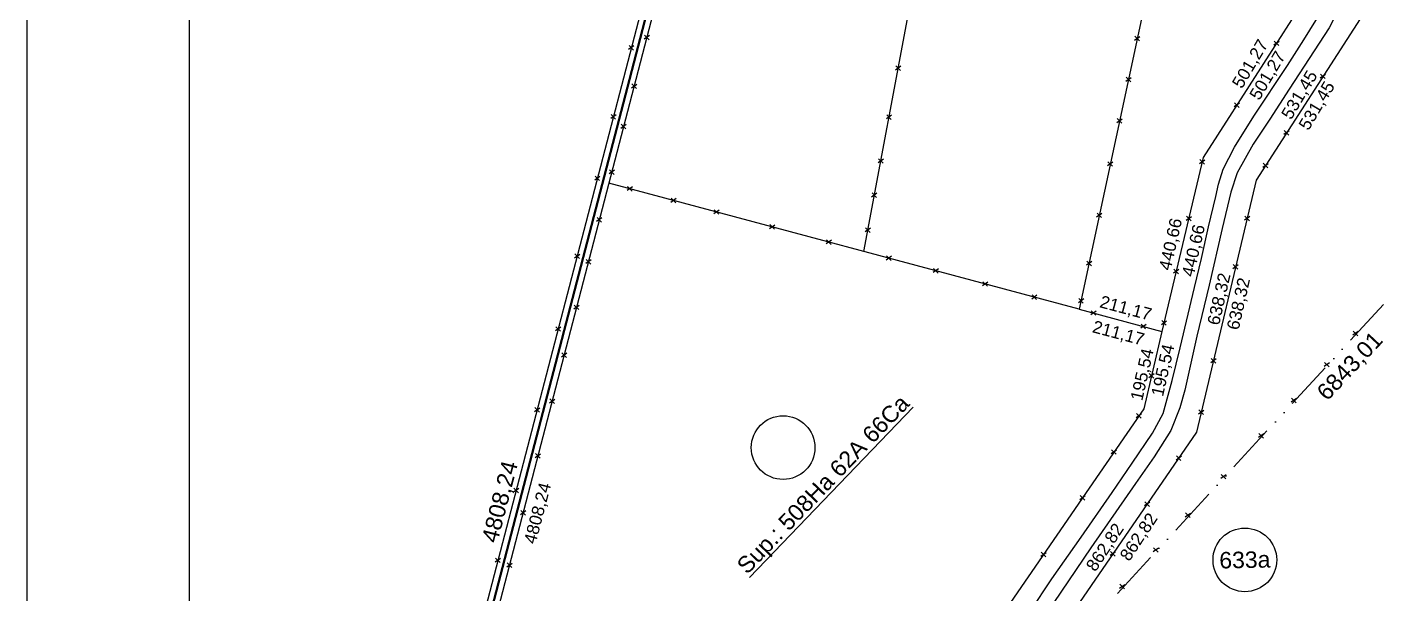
# Model space of a CAD drawing. Header units: feet. Extents: x 1554 to 7460, y 4629 to 11811.
# Drawn here: x 2703.3 to 3037.7, y 5661.7 to 5801.4 of the extents above; entities that cross this region are included whole.
import ezdxf

# ---------------------------------------------------------------- set-up
doc = ezdxf.new("R2010")
doc.units = ezdxf.units.FT
doc.header["$MEASUREMENT"] = 0
doc.linetypes.add('ACAD_ISO12W100', pattern=[21, 12, -3, 0, -3, 0, -3])
doc.layers.get('0').update_dxf_attribs({"linetype": 'CONTINUOUS'})
for name, color, linetype in [('Alambrado', 1, 'CONTINUOUS'), ('Canal', 2, 'CONTINUOUS'), ('CARATULA', 7, 'CONTINUOUS'), ('MEDICION', 2, 'CONTINUOUS'), ('Riel', 2, 'CONTINUOUS'), ('Seccion', 6, 'ACAD_ISO12W100'), ('Subdivision', 5, 'CONTINUOUS')]:
    doc.layers.add(name, color=color, linetype=linetype)
doc.styles.add('ARIAL', font='arial.ttf')

msp = doc.modelspace()

# ---------------------------------------------------------------- linework, layer by layer
at = {"color": 8}
msp.add_line((2743.344, 5415.281), (2743.344, 6015.281), dxfattribs=at)
at = {"color": 1}
for p, q in [((2856.688, 5799.291, -0.08), (2855.378, 5798.372, -0.08)), ((2856.601, 5798.268, -0.08), (2855.465, 5799.395, -0.08)), ((2977.527, 5798.992, -0.193), (2976.218, 5798.073, -0.193)), ((2977.44, 5797.969, -0.193), (2976.304, 5799.096, -0.193)), ((3011.843, 5797.821, -0.316), (3010.534, 5796.903, -0.316)), ((3011.756, 5796.799, -0.316), (3010.621, 5797.925, -0.316)), ((2852.885, 5796.734, 0.073), (2851.575, 5795.815, 0.073)), ((2852.798, 5795.711, 0.073), (2851.662, 5796.838, 0.073)), ((2918.647, 5791.709, 0.018), (2917.337, 5790.79, 0.018)), ((2918.56, 5790.686, 0.018), (2917.424, 5791.813, 0.018)), ((2853.468, 5786.221, -0.076), (2852.332, 5787.348, -0.076)), ((2975.37, 5788.906, -0.193), (2974.06, 5787.987, -0.193)), ((2975.283, 5787.883, -0.193), (2974.147, 5789.01, -0.193)), ((3023.279, 5789.687, -0.299), (3021.969, 5788.768, -0.299)), ((3023.192, 5788.664, -0.299), (3022.056, 5789.791, -0.299)), ((2853.554, 5787.244, -0.076), (2852.245, 5786.325, -0.076)), ((3002.079, 5782.608, -0.315), (3000.769, 5781.689, -0.315)), ((3001.992, 5781.585, -0.315), (3000.856, 5782.712, -0.315)), ((2848.458, 5779.731, 0.07), (2847.149, 5778.812, 0.07)), ((2848.371, 5778.708, 0.07), (2847.236, 5779.835, 0.07)), ((2850.975, 5777.327, -0.072), (2849.665, 5776.408, -0.072)), ((2850.888, 5776.305, -0.072), (2849.752, 5777.431, -0.072)), ((2916.383, 5779.659, 0.016), (2915.073, 5778.74, 0.016)), ((2916.296, 5778.636, 0.016), (2915.16, 5779.763, 0.016)), ((2973.189, 5778.713, -0.193), (2971.879, 5777.794, -0.193)), ((2973.102, 5777.69, -0.193), (2971.966, 5778.817, -0.193)), ((3014.352, 5775.799, -0.312), (3013.042, 5774.88, -0.312)), ((3014.265, 5774.776, -0.312), (3013.129, 5775.903, -0.312)), ((2914.347, 5768.824, 0.013), (2913.037, 5767.905, 0.013)), ((2914.26, 5767.801, 0.013), (2913.124, 5768.928, 0.013)), ((2970.919, 5768.103, -0.193), (2969.609, 5767.184, -0.193)), ((2970.832, 5767.08, -0.193), (2969.696, 5768.207, -0.193)), ((2993.545, 5768.619, -0.312), (2992.235, 5767.7, -0.312)), ((2993.458, 5767.596, -0.312), (2992.322, 5768.723, -0.312)), ((3009.147, 5767.703, -0.32), (3007.837, 5766.784, -0.32)), ((3009.06, 5766.68, -0.32), (3007.924, 5767.807, -0.32)), ((2844.51, 5764.565, 0.067), (2843.2, 5763.646, 0.067)), ((2844.423, 5763.543, 0.067), (2843.287, 5764.669, 0.067)), ((2848.058, 5766.11, -0.068), (2846.748, 5765.191, -0.068)), ((2847.971, 5765.087, -0.068), (2846.835, 5766.214, -0.068)), ((2852.52, 5761.985, 0.043), (2851.21, 5761.066, 0.043)), ((2852.433, 5760.962, 0.043), (2851.297, 5762.089, 0.043)), ((2863.272, 5759.104, 0.037), (2861.962, 5758.185, 0.037)), ((2863.185, 5758.081, 0.037), (2862.049, 5759.208, 0.037)), ((2912.765, 5760.408, 0.012), (2911.455, 5759.489, 0.012)), ((2912.678, 5759.385, 0.012), (2911.542, 5760.512, 0.012)), ((2844.999, 5754.351, -0.063), (2843.689, 5753.432, -0.063)), ((2844.912, 5753.328, -0.063), (2843.776, 5754.455, -0.063)), ((2873.863, 5756.267, 0.031), (2872.553, 5755.348, 0.031)), ((2873.776, 5755.244, 0.031), (2872.64, 5756.371, 0.031)), ((2968.209, 5755.435, -0.193), (2966.899, 5754.516, -0.193)), ((2968.122, 5754.412, -0.193), (2966.986, 5755.539, -0.193)), ((2990.238, 5754.647, -0.31), (2988.928, 5753.728, -0.31)), ((2990.151, 5753.624, -0.31), (2989.015, 5754.751, -0.31)), ((3004.614, 5754.676, -0.323), (3003.304, 5753.757, -0.323)), ((3004.527, 5753.653, -0.323), (3003.391, 5754.78, -0.323)), ((2887.571, 5752.595, 0.022), (2886.261, 5751.676, 0.022)), ((2887.484, 5751.572, 0.022), (2886.348, 5752.698, 0.022)), ((2911.151, 5751.818, 0.01), (2909.841, 5750.899, 0.01)), ((2911.064, 5750.795, 0.01), (2909.928, 5751.922, 0.01)), ((2901.543, 5748.851, 0.014), (2900.233, 5747.933, 0.014)), ((2901.456, 5747.829, 0.014), (2900.32, 5748.955, 0.014)), ((2839.511, 5745.361, 0.063), (2838.201, 5744.443, 0.063)), ((2839.424, 5744.339, 0.063), (2838.288, 5745.465, 0.063)), ((2842.309, 5744.005, -0.06), (2840.999, 5743.086, -0.06)), ((2842.222, 5742.983, -0.06), (2841.086, 5744.109, -0.06)), ((2916.331, 5744.89, 0.005), (2915.021, 5743.971, 0.005)), ((2916.244, 5743.867, 0.005), (2915.108, 5744.994, 0.005)), ((2927.93, 5741.783, -0.002), (2926.62, 5740.864, -0.002)), ((2927.843, 5740.76, -0.002), (2926.707, 5741.887, -0.002)), ((2965.678, 5743.603, -0.193), (2964.368, 5742.684, -0.193)), ((2965.591, 5742.58, -0.193), (2964.455, 5743.707, -0.193)), ((2987.156, 5741.621, -0.309), (2985.846, 5740.702, -0.309)), ((2987.069, 5740.598, -0.309), (2985.933, 5741.725, -0.309)), ((3001.796, 5742.754, -0.323), (3000.487, 5741.835, -0.323)), ((3001.71, 5741.731, -0.323), (3000.574, 5742.858, -0.323)), ((2940.069, 5738.531, -0.009), (2938.759, 5737.612, -0.009)), ((2939.982, 5737.508, -0.009), (2938.846, 5738.635, -0.009)), ((2952.199, 5735.281, -0.016), (2950.889, 5734.362, -0.016)), ((2952.112, 5734.258, -0.016), (2950.976, 5735.385, -0.016)), ((2963.703, 5734.37, -0.193), (2962.393, 5733.451, -0.193)), ((2963.616, 5733.348, -0.193), (2962.48, 5734.474, -0.193)), ((2839.385, 5732.764, -0.055), (2838.075, 5731.845, -0.055)), ((2839.298, 5731.742, -0.055), (2838.162, 5732.868, -0.055)), ((2966.774, 5731.372, -0.193), (2965.464, 5730.453, -0.193)), ((2966.687, 5730.349, -0.193), (2965.551, 5731.476, -0.193)), ((2834.847, 5727.447, 0.059), (2833.537, 5726.528, 0.059)), ((2834.76, 5726.424, 0.059), (2833.624, 5727.55, 0.059)), ((2979.062, 5728.065, -0.193), (2977.752, 5727.146, -0.193)), ((2978.975, 5727.042, -0.193), (2977.839, 5728.169, -0.193)), ((2984.153, 5728.934, -0.307), (2982.843, 5728.015, -0.307)), ((2984.066, 5727.911, -0.307), (2982.93, 5729.038, -0.307)), ((3031.373, 5726.337), (3030.063, 5725.418)), ((3031.286, 5725.315), (3030.15, 5726.441)), ((2836.321, 5720.985, -0.051), (2835.011, 5720.066, -0.051)), ((2836.234, 5719.962, -0.051), (2835.098, 5721.089, -0.051)), ((2996.324, 5719.6, -0.322), (2995.014, 5718.681, -0.322)), ((2996.237, 5718.577, -0.322), (2995.101, 5719.704, -0.322)), ((3024.283, 5718.656), (3022.973, 5717.737)), ((3024.196, 5717.633), (3023.06, 5718.76)), ((2981.065, 5715.891, -0.309), (2979.755, 5714.972, -0.309)), ((2980.978, 5714.868, -0.309), (2979.842, 5715.995, -0.309)), ((2829.653, 5707.497, 0.055), (2828.343, 5706.578, 0.055)), ((2829.566, 5706.474, 0.055), (2828.43, 5707.601, 0.055)), ((2833.37, 5709.64, -0.047), (2832.061, 5708.721, -0.047)), ((2833.283, 5708.617, -0.047), (2832.147, 5709.743, -0.047)), ((3016.148, 5709.842), (3014.838, 5708.924)), ((3016.061, 5708.82), (3014.925, 5709.946)), ((2977.943, 5706.047, -0.31), (2976.633, 5705.128, -0.31)), ((2977.856, 5705.024, -0.31), (2976.72, 5706.151, -0.31)), ((2993.328, 5706.921, -0.321), (2992.018, 5706.003, -0.321)), ((2993.241, 5705.899, -0.321), (2992.105, 5707.025, -0.321)), ((3008.103, 5701.126), (3006.793, 5700.207)), ((3008.016, 5700.103), (3006.88, 5701.229)), ((2971.809, 5697.121, -0.306), (2970.499, 5696.202, -0.306)), ((2971.722, 5696.098, -0.306), (2970.586, 5697.225, -0.306)), ((2829.866, 5696.166, -0.041), (2828.556, 5695.247, -0.041)), ((2829.779, 5695.143, -0.041), (2828.643, 5696.27, -0.041)), ((2987.771, 5695.611, -0.325), (2986.461, 5694.692, -0.325)), ((2987.684, 5694.588, -0.325), (2986.548, 5695.715, -0.325)), ((2998.815, 5691.063), (2997.505, 5690.144)), ((2998.728, 5690.04), (2997.592, 5691.166)), ((2824.489, 5687.663, 0.051), (2823.18, 5686.744, 0.051)), ((2824.402, 5686.64, 0.051), (2823.266, 5687.767, 0.051)), ((2964.054, 5685.837, -0.303), (2962.744, 5684.918, -0.303)), ((2963.967, 5684.814, -0.303), (2962.831, 5685.941, -0.303)), ((2979.993, 5684.296, -0.332), (2978.683, 5683.378, -0.332)), ((2979.906, 5683.274, -0.332), (2978.77, 5684.4, -0.332)), ((2826.22, 5682.147, -0.036), (2824.91, 5681.228, -0.036)), ((2826.133, 5681.124, -0.036), (2824.997, 5682.251, -0.036)), ((2990.029, 5681.544), (2988.719, 5680.625)), ((2989.942, 5680.521), (2988.806, 5681.648)), ((2820.003, 5670.431, 0.048), (2818.693, 5669.512, 0.048)), ((2819.916, 5669.408, 0.048), (2818.78, 5670.535, 0.048)), ((2954.434, 5671.852, -0.308), (2953.124, 5670.933, -0.308)), ((2954.347, 5670.83, -0.308), (2953.211, 5671.956, -0.308)), ((2971.573, 5672.048, -0.339), (2970.263, 5671.129, -0.339)), ((2971.486, 5671.025, -0.339), (2970.35, 5672.152, -0.339)), ((2982.135, 5672.991), (2980.826, 5672.073)), ((2982.048, 5671.969), (2980.913, 5673.095)), ((2822.858, 5669.22, -0.031), (2821.548, 5668.301, -0.031)), ((2822.771, 5668.197, -0.031), (2821.635, 5669.324, -0.031)), ((2973.811, 5663.972), (2972.501, 5663.053)), ((2973.724, 5662.949), (2972.588, 5664.076))]:
    msp.add_line(p, q, dxfattribs=at)
at = {"color": 3}
for centre in [(2889.64, 5697.74, -99.83), (3003.416, 5670.084, -99.83)]:
    msp.add_circle(centre, 7.845, dxfattribs=at)
at = {"layer": 'Alambrado', "color": 2}
msp.add_line((2878.871, 5898.605, 0.094), (2755.057, 5423.023, -0.002), dxfattribs=at)
at = {"layer": 'Alambrado'}
for p, q in [((2909.505, 5746.084, 0.009), (2922.513, 5815.311, 0.023)), ((2962.608, 5731.858, -0.023), (2846.69, 5762.911, 0.046))]:
    msp.add_line(p, q, dxfattribs=at)
at = {"layer": 'Canal'}
for p, q in [((3017.951, 5798.241, -0.088), (3022.787, 5806.013, -0.093)), ((3027.119, 5806.995, -0.105), (3024.169, 5801.152, -0.103)), ((3024.169, 5801.152, -0.103), (3014.318, 5786.069, -0.104)), ((3013.916, 5791.884, -0.092), (3017.951, 5798.241, -0.088)), ((3005.646, 5779.39, -0.114), (3013.916, 5791.884, -0.092)), ((3014.318, 5786.069, -0.104), (3009.542, 5778.69, -0.112)), ((3000.85, 5771.804, -0.112), (3005.646, 5779.39, -0.114)), ((3009.542, 5778.69, -0.112), (3005.484, 5772.485, -0.108)), ((2998.117, 5766.358, -0.11), (3000.85, 5771.804, -0.112)), ((3005.484, 5772.485, -0.108), (3001.55, 5765.44, -0.111)), ((2996.932, 5762.645, -0.098), (2998.117, 5766.358, -0.11)), ((3001.55, 5765.44, -0.111), (2999.97, 5760.694, -0.115)), ((2996.254, 5759.639, -0.11), (2996.932, 5762.645, -0.098)), ((2999.97, 5760.694, -0.115), (2997.843, 5751.702, -0.117)), ((2994.492, 5752.137, -0.113), (2996.254, 5759.639, -0.11)), ((2992.707, 5744.345, -0.105), (2994.492, 5752.137, -0.113)), ((2997.843, 5751.702, -0.117), (2994.63, 5737.763, -0.116)), ((2991.016, 5737.197, -0.104), (2992.707, 5744.345, -0.105)), ((2987.489, 5722.33, -0.106), (2991.016, 5737.197, -0.104)), ((2994.63, 5737.763, -0.116), (2991.619, 5725.171, -0.117)), ((2991.619, 5725.171, -0.117), (2988.6, 5711.897, -0.116)), ((2985.536, 5714.273, -0.114), (2987.489, 5722.33, -0.106)), ((2983.292, 5706.153, -0.106), (2985.536, 5714.273, -0.114)), ((2988.6, 5711.897, -0.116), (2987.422, 5707.588, -0.119)), ((2987.422, 5707.588, -0.119), (2985.168, 5701.931, -0.119)), ((2980.647, 5701.351, -0.105), (2983.292, 5706.153, -0.106)), ((2975.658, 5693.89, -0.102), (2980.647, 5701.351, -0.105)), ((2985.168, 5701.931, -0.119), (2981.049, 5695.502, -0.115)), ((2970.684, 5686.653, -0.101), (2975.658, 5693.89, -0.102)), ((2981.049, 5695.502, -0.115), (2976.461, 5688.928, -0.113)), ((2976.461, 5688.928, -0.113), (2965.483, 5673.047, -0.109)), ((2963.066, 5675.677, -0.099), (2970.684, 5686.653, -0.101)), ((2955.871, 5665.405, -0.099), (2963.066, 5675.677, -0.099)), ((2965.483, 5673.047, -0.109), (2954.433, 5656.832, -0.131)), ((2950.533, 5657.385, -0.132), (2955.871, 5665.405, -0.099))]:
    msp.add_line(p, q, dxfattribs=at)
at = {"layer": 'CARATULA', "color": 1, "linetype": 'Continuous'}
msp.add_line((2703.344, 5405.281), (2703.344, 6025.281), dxfattribs=at)
at = {"layer": 'Riel', "color": 3}
for p, q in [((2756.445, 5422.641, 0.087), (2880.658, 5899.889, 0.157)), ((2880.823, 5899.834, 0.155), (2756.613, 5422.595, 0.086))]:
    msp.add_line(p, q, dxfattribs=at)
at = {"layer": 'Seccion'}
msp.add_line((3224.331, 5935.726, -0.097), (2751.732, 5422.728, 0.002), dxfattribs=at)
at = {"layer": 'Subdivision'}
msp.add_line((2881.758, 5897.74, -0.118), (2800.716, 5586.147), dxfattribs=at)
at = {"layer": 'Subdivision', "color": 3}
for p, q in [((3020.226, 5811.436, -0.314), (3007.979, 5792.364, -0.317)), ((3034.93, 5808.37, -0.281), (3006.192, 5763.666, -0.323)), ((2977.92, 5803.43, -0.193), (2962.608, 5731.858, -0.193)), ((3007.979, 5792.364, -0.317), (2993.148, 5769.251, -0.313)), ((2993.148, 5769.251, -0.313), (2983, 5726.37, -0.307)), ((3006.192, 5763.666, -0.323), (2991.511, 5701.545, -0.321)), ((2962.608, 5731.858, -0.193), (2983, 5726.37, -0.193)), ((2983, 5726.37, -0.307), (2978.494, 5707.342, -0.311)), ((2978.494, 5707.342, -0.311), (2965.043, 5687.767, -0.302)), ((2991.511, 5701.545, -0.321), (2942.633, 5630.442, -0.364)), ((2965.043, 5687.767, -0.302), (2896.358, 5587.917, -0.338))]:
    msp.add_line(p, q, dxfattribs=at)

# ---------------------------------------------------------------- texts
at = {"color": 3, "style": 'ARIAL'}
msp.add_text('%%USup.: 508Ha 62A 66Ca', height=4.05143, rotation=46.18664, dxfattribs=at).set_placement((2880.77, 5666.312, -99.83))
at = {"layer": 'MEDICION', "color": 2, "char_height": 3.0386, "width": 7.97874, "attachment_point": 1, "style": 'ARIAL'}
for s, insert, rotation in [('501,27', (3000.066, 5787.554, -0.087), 59.23686), ('501,27', (3004.351, 5784.669, -0.087), 59.23686), ('531,45', (3012.2, 5779.907, -0.087), 59.23686), ('531,45', (3016.475, 5777.249, -0.087), 59.23686), ('440,66', (2982.165, 5741.893, -0.087), 77.27159), ('440,66', (2987.818, 5740.33, -0.087), 77.27159), ('638,32', (2994.1, 5728.382, -0.087), 77.27159), ('638,32', (2998.907, 5727.213, -0.087), 77.27159), ('211,17', (2968.208, 5735.31, -99.758), 345.07935), ('211,17', (2966.403, 5729.155, -99.758), 345.07935), ('195,54', (2975.166, 5709.777, -0.087), 77.27159), ('195,54', (2980.272, 5710.834, -0.087), 77.27159), ('4808,24', (2825.685, 5674.565, 0.11), 75.35023), ('862,82', (2972.374, 5671.208, 0.11), 56.46229), ('862,82', (2964.045, 5668.659, 0.11), 56.46229)]:
    msp.add_mtext(s, dxfattribs=dict(at, insert=insert, rotation=rotation))
at = {"layer": 'MEDICION', "color": 3, "char_height": 4.0514, "width": 7.97874, "style": 'ARIAL'}
for s, insert, attachment_point, rotation in [('6843,01', (3020.761, 5711.835), 1, 46.86829), ('4808,24', (2815.272, 5675.038), 1, 75.47638), ('633a', (3003.416, 5670.084, -99.83), 5, 1.15289)]:
    msp.add_mtext(s, dxfattribs=dict(at, insert=insert, attachment_point=attachment_point, rotation=rotation))

doc.saveas('drawing.dxf')
